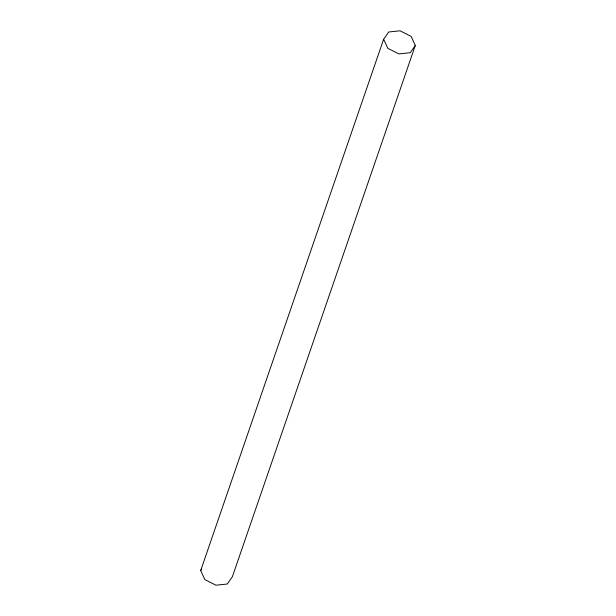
<?xml version="1.0" encoding="UTF-8"?>
<svg xmlns="http://www.w3.org/2000/svg" width="616" height="616" viewBox="0 0 616 616"><rect width="100%" height="100%" fill="white"/><g stroke="black" fill="none" stroke-linecap="round" stroke-linejoin="round"><path stroke-width="0.92" d="M200.693 570.539L383.629 39.255L388.696 31.993L400.069 30.8L411.095 36.383L415.307 45.461L232.371 576.745L227.304 584.007L215.931 585.2L204.905 579.618L200.693 570.539L201.709 569.084M415.307 45.461L410.241 52.722L398.868 53.915L387.841 48.341L383.629 39.255"/></g></svg>
